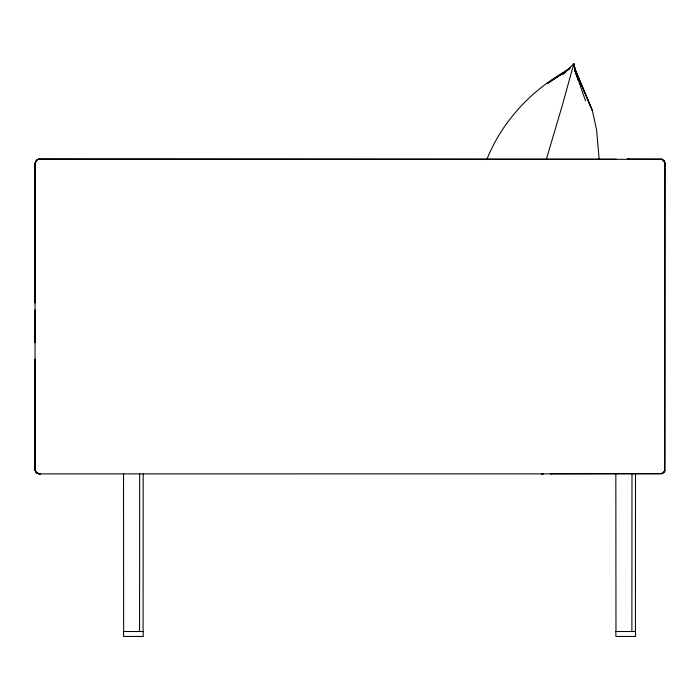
<?xml version="1.0" encoding="UTF-8"?>
<svg xmlns="http://www.w3.org/2000/svg" width="700" height="700" viewBox="0 0 700 700"><rect width="100%" height="100%" fill="white"/><g stroke="black" fill="none" stroke-linecap="round" stroke-linejoin="round"><path stroke-width="1.05" d="M660.651 473.847L39.716 473.891C37.231 473.944 34.921 471.677 35 469.175L35.079 163.179L36.977 159.827L39.716 158.979M35.07 342.204L35.184 309.986M35.079 163.179L35.105 302.995L35.07 163.398L35.849 160.956L38.491 159.093L660.826 159.338M139.562 631.523L139.668 473.979M143.089 631.523L143.185 473.979M631.89 631.523L631.986 473.979M635.416 631.523L635.504 473.979M35.07 163.336L36.873 159.933M35.184 359.223L35.07 470.207L37.056 472.964L40.311 473.97M546.446 158.987L562.765 103.828L573.711 63.945L578.349 80.141L574.936 71.006M660.826 473.541L550.366 473.734L551.329 473.821M573.387 65.039L573.974 63.551L575.269 70.936M486.745 159.722C502.136 121.004 532.376 88.821 569.082 69.361M573.711 63.945L562.992 74.183L566.344 71.435M616.324 159.206L38.491 159.093L39.349 159.023M556.929 77.516L558.67 76.282M560.403 75.058L565.617 71.365M567.359 70.131L569.091 68.897M570.43 67.725L547.759 83.248L562.923 73.483M664.65 469.718L664.947 163.24L664.169 161.009L661.657 159.136L664.046 160.851L664.921 163.188L664.93 469.577M541.529 473.97L543.401 473.742M541.87 473.97L543.235 473.804M627.428 159.075L628.749 159.005M627.585 159.005L660.756 159.049M39.961 473.97C37.398 473.97 34.965 471.782 35 469.175M39.716 473.891C37.441 473.909 35.123 471.992 35.105 469.63L35.07 359.59M574.91 69.589L592.349 110.513L596.531 129.553L599.191 159.451M574.28 67.804L592.349 110.513L573.799 66.027M574.98 70.464L578.349 80.141M575.032 70.63L585.532 100.861M664.93 163.293L664.151 160.982L661.509 159.093L664.046 160.851L665 163.695M35.184 342.58L35.07 310.354M615.843 473.979L615.974 631.523M123.524 473.979L123.646 631.523M664.895 470.391L664.151 471.914L661.657 473.734L664.046 472.019L664.843 470.549L663.136 472.938L661.509 473.778L664.046 472.019L664.886 470.4M143.176 631.523L123.506 631.523L123.576 636.449L143.246 636.449L143.176 631.523M635.504 631.523L615.834 631.523L615.904 636.449L635.574 636.449L635.504 631.523"/></g></svg>
